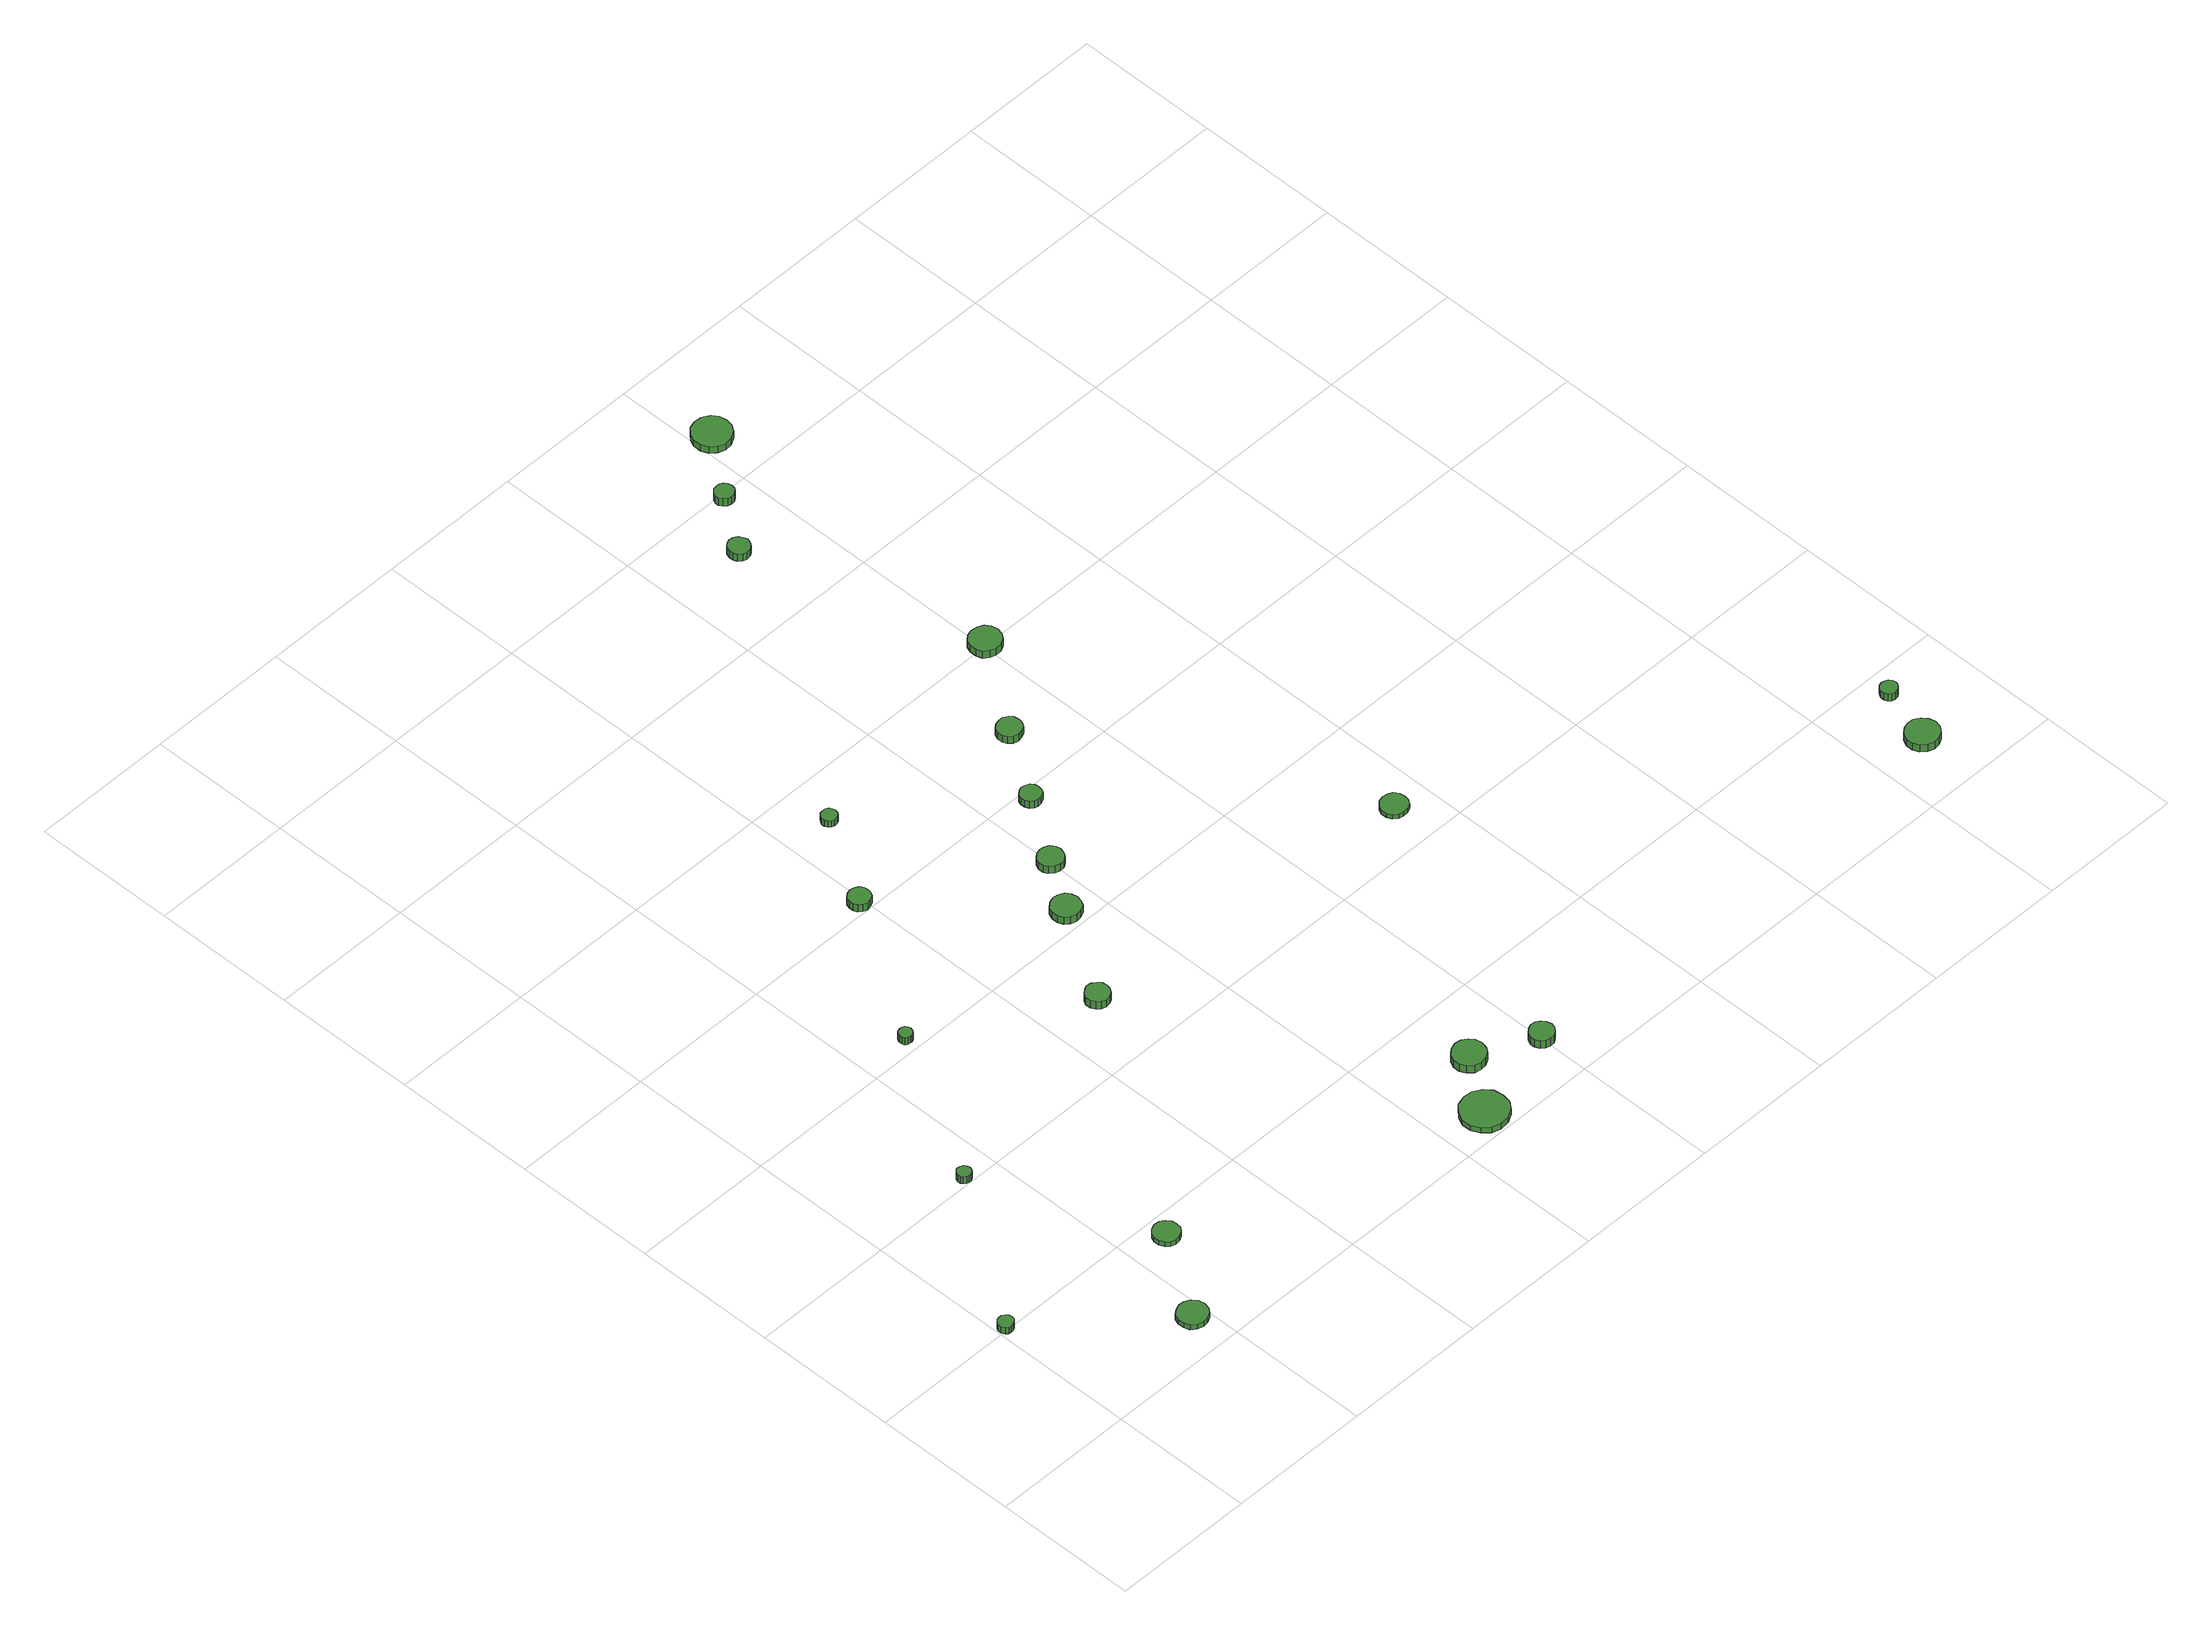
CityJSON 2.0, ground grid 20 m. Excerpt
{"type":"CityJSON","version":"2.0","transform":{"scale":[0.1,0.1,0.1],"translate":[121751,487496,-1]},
"CityObjects":{
"tree1":{"type":"SolitaryVegetationObject","attributes":{"function":"something"},"geometry":[{"type":"MultiSurface","lod":"1","boundaries":[[[0,1,2,3,4,5,6,7,8,9,10,11,12,13,14]],[[15,16,17,18,19,20,21,22,23,24,25,26,27,28,29]],[[0,29,28,1]],[[1,28,27,2]],[[2,27,26,3]],[[3,26,25,4]],[[4,25,24,5]],[[5,24,23,6]],[[6,23,22,7]],[[7,22,21,8]],[[8,21,20,9]],[[9,20,19,10]],[[10,19,18,11]],[[11,18,17,12]],[[12,17,16,13]],[[13,16,15,14]],[[14,15,29,0]]]}]},
"tree2":{"type":"SolitaryVegetationObject","attributes":{"function":"something"},"geometry":[{"type":"MultiSurface","lod":"1","boundaries":[[[30,31,32,33,34,35,36,37,38,39,40,41,42,43,44]],[[45,46,47,48,49,50,51,52,53,54,55,56,57,58,59]],[[30,59,58,31]],[[31,58,57,32]],[[32,57,56,33]],[[33,56,55,34]],[[34,55,54,35]],[[35,54,53,36]],[[36,53,52,37]],[[37,52,51,38]],[[38,51,50,39]],[[39,50,49,40]],[[40,49,48,41]],[[41,48,47,42]],[[42,47,46,43]],[[43,46,45,44]],[[44,45,59,30]]]}]},
"tree3":{"type":"SolitaryVegetationObject","attributes":{"function":"something"},"geometry":[{"type":"MultiSurface","lod":"1","boundaries":[[[60,61,62,63,64,65,66,67,68,69,70,71,72,73,74]],[[75,76,77,78,79,80,81,82,83,84,85,86,87,88,89]],[[60,89,88,61]],[[61,88,87,62]],[[62,87,86,63]],[[63,86,85,64]],[[64,85,84,65]],[[65,84,83,66]],[[66,83,82,67]],[[67,82,81,68]],[[68,81,80,69]],[[69,80,79,70]],[[70,79,78,71]],[[71,78,77,72]],[[72,77,76,73]],[[73,76,75,74]],[[74,75,89,60]]]}]},
"tree4":{"type":"SolitaryVegetationObject","attributes":{"function":"something"},"geometry":[{"type":"MultiSurface","lod":"1","boundaries":[[[90,91,92,93,94,95,96,97,98,99,100,101,102,103,104]],[[105,106,107,108,109,110,111,112,113,114,115,116,117,118,119]],[[90,119,118,91]],[[91,118,117,92]],[[92,117,116,93]],[[93,116,115,94]],[[94,115,114,95]],[[95,114,113,96]],[[96,113,112,97]],[[97,112,111,98]],[[98,111,110,99]],[[99,110,109,100]],[[100,109,108,101]],[[101,108,107,102]],[[102,107,106,103]],[[103,106,105,104]],[[104,105,119,90]]]}]},
"tree5":{"type":"SolitaryVegetationObject","attributes":{"function":"something"},"geometry":[{"type":"MultiSurface","lod":"1","boundaries":[[[120,121,122,123,124,125,126,127,128,129,130,131,132,133,134]],[[135,136,137,138,139,140,141,142,143,144,145,146,147,148,149]],[[120,149,148,121]],[[121,148,147,122]],[[122,147,146,123]],[[123,146,145,124]],[[124,145,144,125]],[[125,144,143,126]],[[126,143,142,127]],[[127,142,141,128]],[[128,141,140,129]],[[129,140,139,130]],[[130,139,138,131]],[[131,138,137,132]],[[132,137,136,133]],[[133,136,135,134]],[[134,135,149,120]]]}]},
"tree6":{"type":"SolitaryVegetationObject","attributes":{"function":"something"},"geometry":[{"type":"MultiSurface","lod":"1","boundaries":[[[150,151,152,153,154,155,156,157,158,159,160,161,162,163,164]],[[165,166,167,168,169,170,171,172,173,174,175,176,177,178,179]],[[150,179,178,151]],[[151,178,177,152]],[[152,177,176,153]],[[153,176,175,154]],[[154,175,174,155]],[[155,174,173,156]],[[156,173,172,157]],[[157,172,171,158]],[[158,171,170,159]],[[159,170,169,160]],[[160,169,168,161]],[[161,168,167,162]],[[162,167,166,163]],[[163,166,165,164]],[[164,165,179,150]]]}]},
"tree7":{"type":"SolitaryVegetationObject","attributes":{"function":"something"},"geometry":[{"type":"MultiSurface","lod":"1","boundaries":[[[180,181,182,183,184,185,186,187,188,189,190,191,192,193,194]],[[195,196,197,198,199,200,201,202,203,204,205,206,207,208,209]],[[180,209,208,181]],[[181,208,207,182]],[[182,207,206,183]],[[183,206,205,184]],[[184,205,204,185]],[[185,204,203,186]],[[186,203,202,187]],[[187,202,201,188]],[[188,201,200,189]],[[189,200,199,190]],[[190,199,198,191]],[[191,198,197,192]],[[192,197,196,193]],[[193,196,195,194]],[[194,195,209,180]]]}]},
"tree8":{"type":"SolitaryVegetationObject","attributes":{"function":"something"},"geometry":[{"type":"MultiSurface","lod":"1","boundaries":[[[210,211,212,213,214,215,216,217,218,219,220,221,222,223,224]],[[225,226,227,228,229,230,231,232,233,234,235,236,237,238,239]],[[210,239,238,211]],[[211,238,237,212]],[[212,237,236,213]],[[213,236,235,214]],[[214,235,234,215]],[[215,234,233,216]],[[216,233,232,217]],[[217,232,231,218]],[[218,231,230,219]],[[219,230,229,220]],[[220,229,228,221]],[[221,228,227,222]],[[222,227,226,223]],[[223,226,225,224]],[[224,225,239,210]]]}]},
"tree9":{"type":"SolitaryVegetationObject","attributes":{"function":"something"},"geometry":[{"type":"MultiSurface","lod":"1","boundaries":[[[240,241,242,243,244,245,246,247,248,249,250,251,252,253,254]],[[255,256,257,258,259,260,261,262,263,264,265,266,267,268,269]],[[240,269,268,241]],[[241,268,267,242]],[[242,267,266,243]],[[243,266,265,244]],[[244,265,264,245]],[[245,264,263,246]],[[246,263,262,247]],[[247,262,261,248]],[[248,261,260,249]],[[249,260,259,250]],[[250,259,258,251]],[[251,258,257,252]],[[252,257,256,253]],[[253,256,255,254]],[[254,255,269,240]]]}]},
"tree10":{"type":"SolitaryVegetationObject","attributes":{"function":"something"},"geometry":[{"type":"MultiSurface","lod":"1","boundaries":[[[270,271,272,273,274,275,276,277,278,279,280,281,282,283,284]],[[285,286,287,288,289,290,291,292,293,294,295,296,297,298,299]],[[270,299,298,271]],[[271,298,297,272]],[[272,297,296,273]],[[273,296,295,274]],[[274,295,294,275]],[[275,294,293,276]],[[276,293,292,277]],[[277,292,291,278]],[[278,291,290,279]],[[279,290,289,280]],[[280,289,288,281]],[[281,288,287,282]],[[282,287,286,283]],[[283,286,285,284]],[[284,285,299,270]]]}]},
"tree11":{"type":"SolitaryVegetationObject","attributes":{"function":"something"},"geometry":[{"type":"MultiSurface","lod":"1","boundaries":[[[300,301,302,303,304,305,306,307,308,309,310,311,312,313,314]],[[315,316,317,318,319,320,321,322,323,324,325,326,327,328,329]],[[300,329,328,301]],[[301,328,327,302]],[[302,327,326,303]],[[303,326,325,304]],[[304,325,324,305]],[[305,324,323,306]],[[306,323,322,307]],[[307,322,321,308]],[[308,321,320,309]],[[309,320,319,310]],[[310,319,318,311]],[[311,318,317,312]],[[312,317,316,313]],[[313,316,315,314]],[[314,315,329,300]]]}]},
"tree12":{"type":"SolitaryVegetationObject","attributes":{"function":"something"},"geometry":[{"type":"MultiSurface","lod":"1","boundaries":[[[330,331,332,333,334,335,336,337,338,339,340,341,342,343,344]],[[345,346,347,348,349,350,351,352,353,354,355,356,357,358,359]],[[330,359,358,331]],[[331,358,357,332]],[[332,357,356,333]],[[333,356,355,334]],[[334,355,354,335]],[[335,354,353,336]],[[336,353,352,337]],[[337,352,351,338]],[[338,351,350,339]],[[339,350,349,340]],[[340,349,348,341]],[[341,348,347,342]],[[342,347,346,343]],[[343,346,345,344]],[[344,345,359,330]]]}]},
"tree13":{"type":"SolitaryVegetationObject","attributes":{"function":"something"},"geometry":[{"type":"MultiSurface","lod":"1","boundaries":[[[360,361,362,363,364,365,366,367,368,369,370,371,372,373,374]],[[375,376,377,378,379,380,381,382,383,384,385,386,387,388,389]],[[360,389,388,361]],[[361,388,387,362]],[[362,387,386,363]],[[363,386,385,364]],[[364,385,384,365]],[[365,384,383,366]],[[366,383,382,367]],[[367,382,381,368]],[[368,381,380,369]],[[369,380,379,370]],[[370,379,378,371]],[[371,378,377,372]],[[372,377,376,373]],[[373,376,375,374]],[[374,375,389,360]]]}]},
"tree14":{"type":"SolitaryVegetationObject","attributes":{"function":"something"},"geometry":[{"type":"MultiSurface","lod":"1","boundaries":[[[390,391,392,393,394,395,396,397,398,399,400,401,402,403,404]],[[405,406,407,408,409,410,411,412,413,414,415,416,417,418,419]],[[390,419,418,391]],[[391,418,417,392]],[[392,417,416,393]],[[393,416,415,394]],[[394,415,414,395]],[[395,414,413,396]],[[396,413,412,397]],[[397,412,411,398]],[[398,411,410,399]],[[399,410,409,400]],[[400,409,408,401]],[[401,408,407,402]],[[402,407,406,403]],[[403,406,405,404]],[[404,405,419,390]]]}]},
"tree15":{"type":"SolitaryVegetationObject","attributes":{"function":"something"},"geometry":[{"type":"MultiSurface","lod":"1","boundaries":[[[420,421,422,423,424,425,426,427,428,429,430,431,432,433,434]],[[435,436,437,438,439,440,441,442,443,444,445,446,447,448,449]],[[420,449,448,421]],[[421,448,447,422]],[[422,447,446,423]],[[423,446,445,424]],[[424,445,444,425]],[[425,444,443,426]],[[426,443,442,427]],[[427,442,441,428]],[[428,441,440,429]],[[429,440,439,430]],[[430,439,438,431]],[[431,438,437,432]],[[432,437,436,433]],[[433,436,435,434]],[[434,435,449,420]]]}]},
"tree16":{"type":"SolitaryVegetationObject","attributes":{"function":"something"},"geometry":[{"type":"MultiSurface","lod":"1","boundaries":[[[450,451,452,453,454,455,456,457,458,459,460,461,462,463,464]],[[465,466,467,468,469,470,471,472,473,474,475,476,477,478,479]],[[450,479,478,451]],[[451,478,477,452]],[[452,477,476,453]],[[453,476,475,454]],[[454,475,474,455]],[[455,474,473,456]],[[456,473,472,457]],[[457,472,471,458]],[[458,471,470,459]],[[459,470,469,460]],[[460,469,468,461]],[[461,468,467,462]],[[462,467,466,463]],[[463,466,465,464]],[[464,465,479,450]]]}]},
"tree17":{"type":"SolitaryVegetationObject","attributes":{"function":"something"},"geometry":[{"type":"MultiSurface","lod":"1","boundaries":[[[480,481,482,483,484,485,486,487,488,489,490,491,492,493,494]],[[495,496,497,498,499,500,501,502,503,504,505,506,507,508,509]],[[480,509,508,481]],[[481,508,507,482]],[[482,507,506,483]],[[483,506,505,484]],[[484,505,504,485]],[[485,504,503,486]],[[486,503,502,487]],[[487,502,501,488]],[[488,501,500,489]],[[489,500,499,490]],[[490,499,498,491]],[[491,498,497,492]],[[492,497,496,493]],[[493,496,495,494]],[[494,495,509,480]]]}]},
"tree18":{"type":"SolitaryVegetationObject","attributes":{"function":"something"},"geometry":[{"type":"MultiSurface","lod":"1","boundaries":[[[510,511,512,513,514,515,516,517,518,519,520,521,522,523,524]],[[525,526,527,528,529,530,531,532,533,534,535,536,537,538,539]],[[510,539,538,511]],[[511,538,537,512]],[[512,537,536,513]],[[513,536,535,514]],[[514,535,534,515]],[[515,534,533,516]],[[516,533,532,517]],[[517,532,531,518]],[[518,531,530,519]],[[519,530,529,520]],[[520,529,528,521]],[[521,528,527,522]],[[522,527,526,523]],[[523,526,525,524]],[[524,525,539,510]]]}]},
"tree19":{"type":"SolitaryVegetationObject","attributes":{"function":"something"},"geometry":[{"type":"MultiSurface","lod":"1","boundaries":[[[540,541,542,543,544,545,546,547,548,549,550,551,552,553,554]],[[555,556,557,558,559,560,561,562,563,564,565,566,567,568,569]],[[540,569,568,541]],[[541,568,567,542]],[[542,567,566,543]],[[543,566,565,544]],[[544,565,564,545]],[[545,564,563,546]],[[546,563,562,547]],[[547,562,561,548]],[[548,561,560,549]],[[549,560,559,550]],[[550,559,558,551]],[[551,558,557,552]],[[552,557,556,553]],[[553,556,555,554]],[[554,555,569,540]]]}]},
"tree20":{"type":"SolitaryVegetationObject","attributes":{"function":"something"},"geometry":[{"type":"MultiSurface","lod":"1","boundaries":[[[570,571,572,573,574,575,576,577,578,579,580,581,582,583,584]],[[585,586,587,588,589,590,591,592,593,594,595,596,597,598,599]],[[570,599,598,571]],[[571,598,597,572]],[[572,597,596,573]],[[573,596,595,574]],[[574,595,594,575]],[[575,594,593,576]],[[576,593,592,577]],[[577,592,591,578]],[[578,591,590,579]],[[579,590,589,580]],[[580,589,588,581]],[[581,588,587,582]],[[582,587,586,583]],[[583,586,585,584]],[[584,585,599,570]]]}]},
"tree21":{"type":"SolitaryVegetationObject","attributes":{"function":"something"},"geometry":[{"type":"MultiSurface","lod":"1","boundaries":[[[600,601,602,603,604,605,606,607,608,609,610,611,612,613,614]],[[615,616,617,618,619,620,621,622,623,624,625,626,627,628,629]],[[600,629,628,601]],[[601,628,627,602]],[[602,627,626,603]],[[603,626,625,604]],[[604,625,624,605]],[[605,624,623,606]],[[606,623,622,607]],[[607,622,621,608]],[[608,621,620,609]],[[609,620,619,610]],[[610,619,618,611]],[[611,618,617,612]],[[612,617,616,613]],[[613,616,615,614]],[[614,615,629,600]]]}]},
"tree22":{"type":"SolitaryVegetationObject","attributes":{"function":"something"},"geometry":[{"type":"MultiSurface","lod":"1","boundaries":[[[630,631,632,633,634,635,636,637,638,639,640,641,642,643,644]],[[645,646,647,648,649,650,651,652,653,654,655,656,657,658,659]],[[630,659,658,631]],[[631,658,657,632]],[[632,657,656,633]],[[633,656,655,634]],[[634,655,654,635]],[[635,654,653,636]],[[636,653,652,637]],[[637,652,651,638]],[[638,651,650,639]],[[639,650,649,640]],[[640,649,648,641]],[[641,648,647,642]],[[642,647,646,643]],[[643,646,645,644]],[[644,645,659,630]]]}]}
},
"vertices":[
[23,204,18],[22,208,18],[19,211,18],[15,214,18],[11,214,18],[7,213,18],[4,210,18],[2,206,18],[2,201,18],[4,197,18],[7,194,18],[11,193,18],[15,194,18],[19,196,18],[22,199,18],[22,199,7],[19,196,7],[15,194,7],[11,193,7],[7,194,7],[4,197,7],[2,201,7],[2,206,7],[4,210,7],[7,213,7],[11,214,7],[15,214,7],[19,211,7],[22,208,7],[23,204,7],
[201,54,15],[199,63,15],[194,70,15],[186,74,15],[178,75,15],[170,72,15],[163,67,15],[160,59,15],[160,50,15],[163,42,15],[170,37,15],[178,34,15],[186,35,15],[194,39,15],[199,46,15],[199,46,7],[194,39,7],[186,35,7],[178,34,7],[170,37,7],[163,42,7],[160,50,7],[160,59,7],[163,67,7],[170,72,7],[178,75,7],[186,74,7],[194,70,7],[199,63,7],[201,54,7],
[160,406,25],[159,410,25],[157,413,25],[153,415,25],[149,416,25],[146,415,25],[143,412,25],[141,408,25],[141,404,25],[143,401,25],[146,398,25],[149,397,25],[153,397,25],[157,399,25],[159,402,25],[159,402,13],[157,399,13],[153,397,13],[149,397,13],[146,398,13],[143,401,13],[141,404,13],[141,408,13],[143,412,13],[146,415,13],[149,416,13],[153,415,13],[157,413,13],[159,410,13],[160,406,13],
[272,170,15],[271,177,15],[266,183,15],[260,187,15],[252,188,15],[245,185,15],[240,180,15],[237,173,15],[237,166,15],[240,159,15],[245,154,15],[252,152,15],[260,153,15],[266,156,15],[271,162,15],[271,162,7],[266,156,7],[260,153,7],[252,152,7],[245,154,7],[240,159,7],[237,166,7],[237,173,7],[240,180,7],[245,185,7],[252,188,7],[260,187,7],[266,183,7],[271,177,7],[272,170,7],
[277,617,23],[276,621,23],[274,624,23],[270,626,23],[267,626,23],[263,625,23],[260,622,23],[259,619,23],[259,615,23],[260,611,23],[263,609,23],[267,608,23],[270,608,23],[274,610,23],[276,613,23],[276,613,11],[274,610,11],[270,608,11],[267,608,11],[263,609,11],[260,611,11],[259,615,11],[259,619,11],[260,622,11],[263,625,11],[267,626,11],[270,626,11],[274,624,11],[276,621,11],[277,617,11],
[489,495,26],[488,502,26],[484,507,26],[478,511,26],[471,512,26],[465,509,26],[460,505,26],[457,499,26],[457,492,26],[460,486,26],[465,481,26],[471,479,26],[478,480,26],[484,483,26],[488,489,26],[488,489,13],[484,483,13],[478,480,13],[471,479,13],[465,481,13],[460,486,13],[457,492,13],[457,499,13],[460,505,13],[465,509,13],[471,512,13],[478,511,13],[484,507,13],[488,502,13],[489,495,13],
[408,815,19],[407,821,19],[404,826,19],[398,829,19],[392,830,19],[386,828,19],[381,824,19],[379,818,19],[379,812,19],[381,806,19],[386,802,19],[392,800,19],[398,801,19],[404,804,19],[407,809,19],[407,809,7],[404,804,7],[398,801,7],[392,800,7],[386,802,7],[381,806,7],[379,812,7],[379,818,7],[381,824,7],[386,828,7],[392,830,7],[398,829,7],[404,826,7],[407,821,7],[408,815,7],
[695,34,16],[693,48,16],[685,58,16],[673,65,16],[660,66,16],[647,62,16],[638,53,16],[632,41,16],[632,28,16],[638,16,16],[647,7,16],[660,3,16],[673,4,16],[685,11,16],[693,21,16],[693,21,7],[685,11,7],[673,4,7],[660,3,7],[647,7,7],[638,16,7],[632,28,7],[632,41,7],[638,53,7],[647,62,7],[660,66,7],[673,65,7],[685,58,7],[693,48,7],[695,34,7],
[574,626,19],[572,634,19],[568,641,19],[560,645,19],[552,646,19],[544,643,19],[538,638,19],[535,630,19],[535,622,19],[538,614,19],[544,609,19],[552,606,19],[560,607,19],[568,611,19],[572,618,19],[572,618,7],[568,611,7],[560,607,7],[552,606,7],[544,609,7],[538,614,7],[535,622,7],[535,630,7],[538,638,7],[544,643,7],[552,646,7],[560,645,7],[568,641,7],[572,634,7],[574,626,7],
[475,934,19],[474,938,19],[472,942,19],[468,944,19],[463,944,19],[459,943,19],[456,940,19],[454,936,19],[454,932,19],[456,928,19],[459,925,19],[463,923,19],[468,924,19],[472,926,19],[474,929,19],[474,929,8],[472,926,8],[468,924,8],[463,923,8],[459,925,8],[456,928,8],[454,932,8],[454,936,8],[456,940,8],[459,943,8],[463,944,8],[468,944,8],[472,942,8],[474,938,8],[475,934,8],
[735,108,23],[733,117,23],[728,124,23],[720,129,23],[711,130,23],[702,127,23],[695,121,23],[691,112,23],[691,103,23],[695,95,23],[702,88,23],[711,86,23],[720,87,23],[728,91,23],[733,99,23],[733,99,10],[728,91,10],[720,87,10],[711,86,10],[702,88,10],[695,95,10],[691,103,10],[691,112,10],[695,121,10],[702,127,10],[711,130,10],[720,129,10],[728,124,10],[733,117,10],[735,108,10],
[618,696,18],[616,703,18],[612,709,18],[606,712,18],[599,713,18],[592,711,18],[586,706,18],[583,699,18],[583,692,18],[586,686,18],[592,681,18],[599,679,18],[606,679,18],[612,683,18],[616,689,18],[616,689,6],[612,683,6],[606,679,6],[599,679,6],[592,681,6],[586,686,6],[583,692,6],[583,699,6],[586,706,6],[592,711,6],[599,713,6],[606,712,6],[612,709,6],[616,703,6],[618,696,6],
[814,68,25],[812,75,25],[808,80,25],[802,84,25],[795,85,25],[789,82,25],[784,78,25],[781,72,25],[781,65,25],[784,58,25],[789,54,25],[795,52,25],[802,52,25],[808,56,25],[812,61,25],[812,61,12],[808,56,12],[802,52,12],[795,52,12],[789,54,12],[784,58,12],[781,65,12],[781,72,12],[784,78,12],[789,82,12],[795,85,12],[802,84,12],[808,80,12],[812,75,12],[814,68,12],
[673,786,18],[672,791,18],[669,796,18],[663,799,18],[657,800,18],[652,798,18],[647,794,18],[645,789,18],[645,783,18],[647,777,18],[652,773,18],[657,771,18],[663,772,18],[669,775,18],[672,780,18],[672,780,6],[669,775,6],[663,772,6],[657,771,6],[652,773,6],[647,777,6],[645,783,6],[645,789,6],[647,794,6],[652,798,6],[657,800,6],[663,799,6],[669,796,6],[672,791,6],[673,786,6],
[736,880,18],[735,887,18],[731,892,18],[725,896,18],[718,896,18],[711,894,18],[706,890,18],[703,883,18],[703,876,18],[706,870,18],[711,865,18],[718,863,18],[725,864,18],[731,867,18],[735,873,18],[735,873,6],[731,867,6],[725,864,6],[718,863,6],[711,865,6],[706,870,6],[703,876,6],[703,883,6],[706,890,6],[711,894,6],[718,896,6],[725,896,6],[731,892,6],[735,887,6],[736,880,6],
[969,462,14],[968,469,14],[963,476,14],[957,479,14],[949,480,14],[942,478,14],[936,473,14],[933,466,14],[933,458,14],[936,451,14],[942,446,14],[949,444,14],[957,445,14],[963,448,14],[968,455,14],[968,455,7],[963,448,7],[957,445,7],[949,444,7],[942,446,7],[936,451,7],[933,458,7],[933,466,7],[936,473,7],[942,478,7],[949,480,7],[957,479,7],[963,476,7],[968,469,7],[969,462,7],
[820,996,26],[818,1005,26],[813,1012,26],[805,1016,26],[796,1017,26],[788,1015,26],[781,1009,26],[778,1001,26],[778,992,26],[781,983,26],[788,978,26],[796,975,26],[805,976,26],[813,980,26],[818,987,26],[818,987,14],[813,980,14],[805,976,14],[796,975,14],[788,978,14],[781,983,14],[778,992,14],[778,1001,14],[781,1009,14],[788,1015,14],[796,1017,14],[805,1016,14],[813,1012,14],[818,1005,14],[820,996,14],
[719,1315,25],[717,1321,25],[714,1326,25],[709,1329,25],[702,1330,25],[697,1328,25],[692,1324,25],[690,1318,25],[690,1312,25],[692,1306,25],[697,1302,25],[702,1300,25],[709,1301,25],[714,1304,25],[717,1309,25],[717,1309,13],[714,1304,13],[709,1301,13],[702,1300,13],[697,1302,13],[692,1306,13],[690,1312,13],[690,1318,13],[692,1324,13],[697,1328,13],[702,1330,13],[709,1329,13],[714,1326,13],[717,1321,13],[719,1315,13],
[772,1392,21],[771,1398,21],[768,1402,21],[763,1405,21],[758,1405,21],[753,1404,21],[749,1400,21],[746,1395,21],[746,1390,21],[749,1385,21],[753,1381,21],[758,1380,21],[763,1380,21],[768,1383,21],[771,1387,21],[771,1387,8],[768,1383,8],[763,1380,8],[758,1380,8],[753,1381,8],[749,1385,8],[746,1390,8],[746,1395,8],[749,1400,8],[753,1404,8],[758,1405,8],[763,1405,8],[768,1402,8],[771,1398,8],[772,1392,8],
[846,1472,20],[844,1483,20],[838,1491,20],[828,1497,20],[817,1498,20],[807,1495,20],[799,1487,20],[795,1478,20],[795,1467,20],[799,1457,20],[807,1450,20],[817,1446,20],[828,1447,20],[838,1453,20],[844,1462,20],[844,1462,9],[838,1453,9],[828,1447,9],[817,1446,9],[807,1450,9],[799,1457,9],[795,1467,9],[795,1478,9],[799,1487,9],[807,1495,9],[817,1498,9],[828,1497,9],[838,1491,9],[844,1483,9],[846,1472,9],
[1490,80,27],[1488,89,27],[1482,97,27],[1474,102,27],[1465,103,27],[1456,100,27],[1449,94,27],[1445,85,27],[1445,76,27],[1449,67,27],[1456,61,27],[1465,58,27],[1474,59,27],[1482,63,27],[1488,71,27],[1488,71,15],[1482,63,15],[1474,59,15],[1465,58,15],[1456,61,15],[1449,67,15],[1445,76,15],[1445,85,15],[1449,94,15],[1456,100,15],[1465,103,15],[1474,102,15],[1482,97,15],[1488,89,15],[1490,80,15],
[1505,161,25],[1504,166,25],[1501,170,25],[1497,172,25],[1492,173,25],[1487,171,25],[1484,168,25],[1482,164,25],[1482,159,25],[1484,154,25],[1487,151,25],[1492,150,25],[1497,150,25],[1501,153,25],[1504,157,25],[1504,157,13],[1501,153,13],[1497,150,13],[1492,150,13],[1487,151,13],[1484,154,13],[1482,159,13],[1482,164,13],[1484,168,13],[1487,171,13],[1492,173,13],[1497,172,13],[1501,170,13],[1504,166,13],[1505,161,13]
]}
